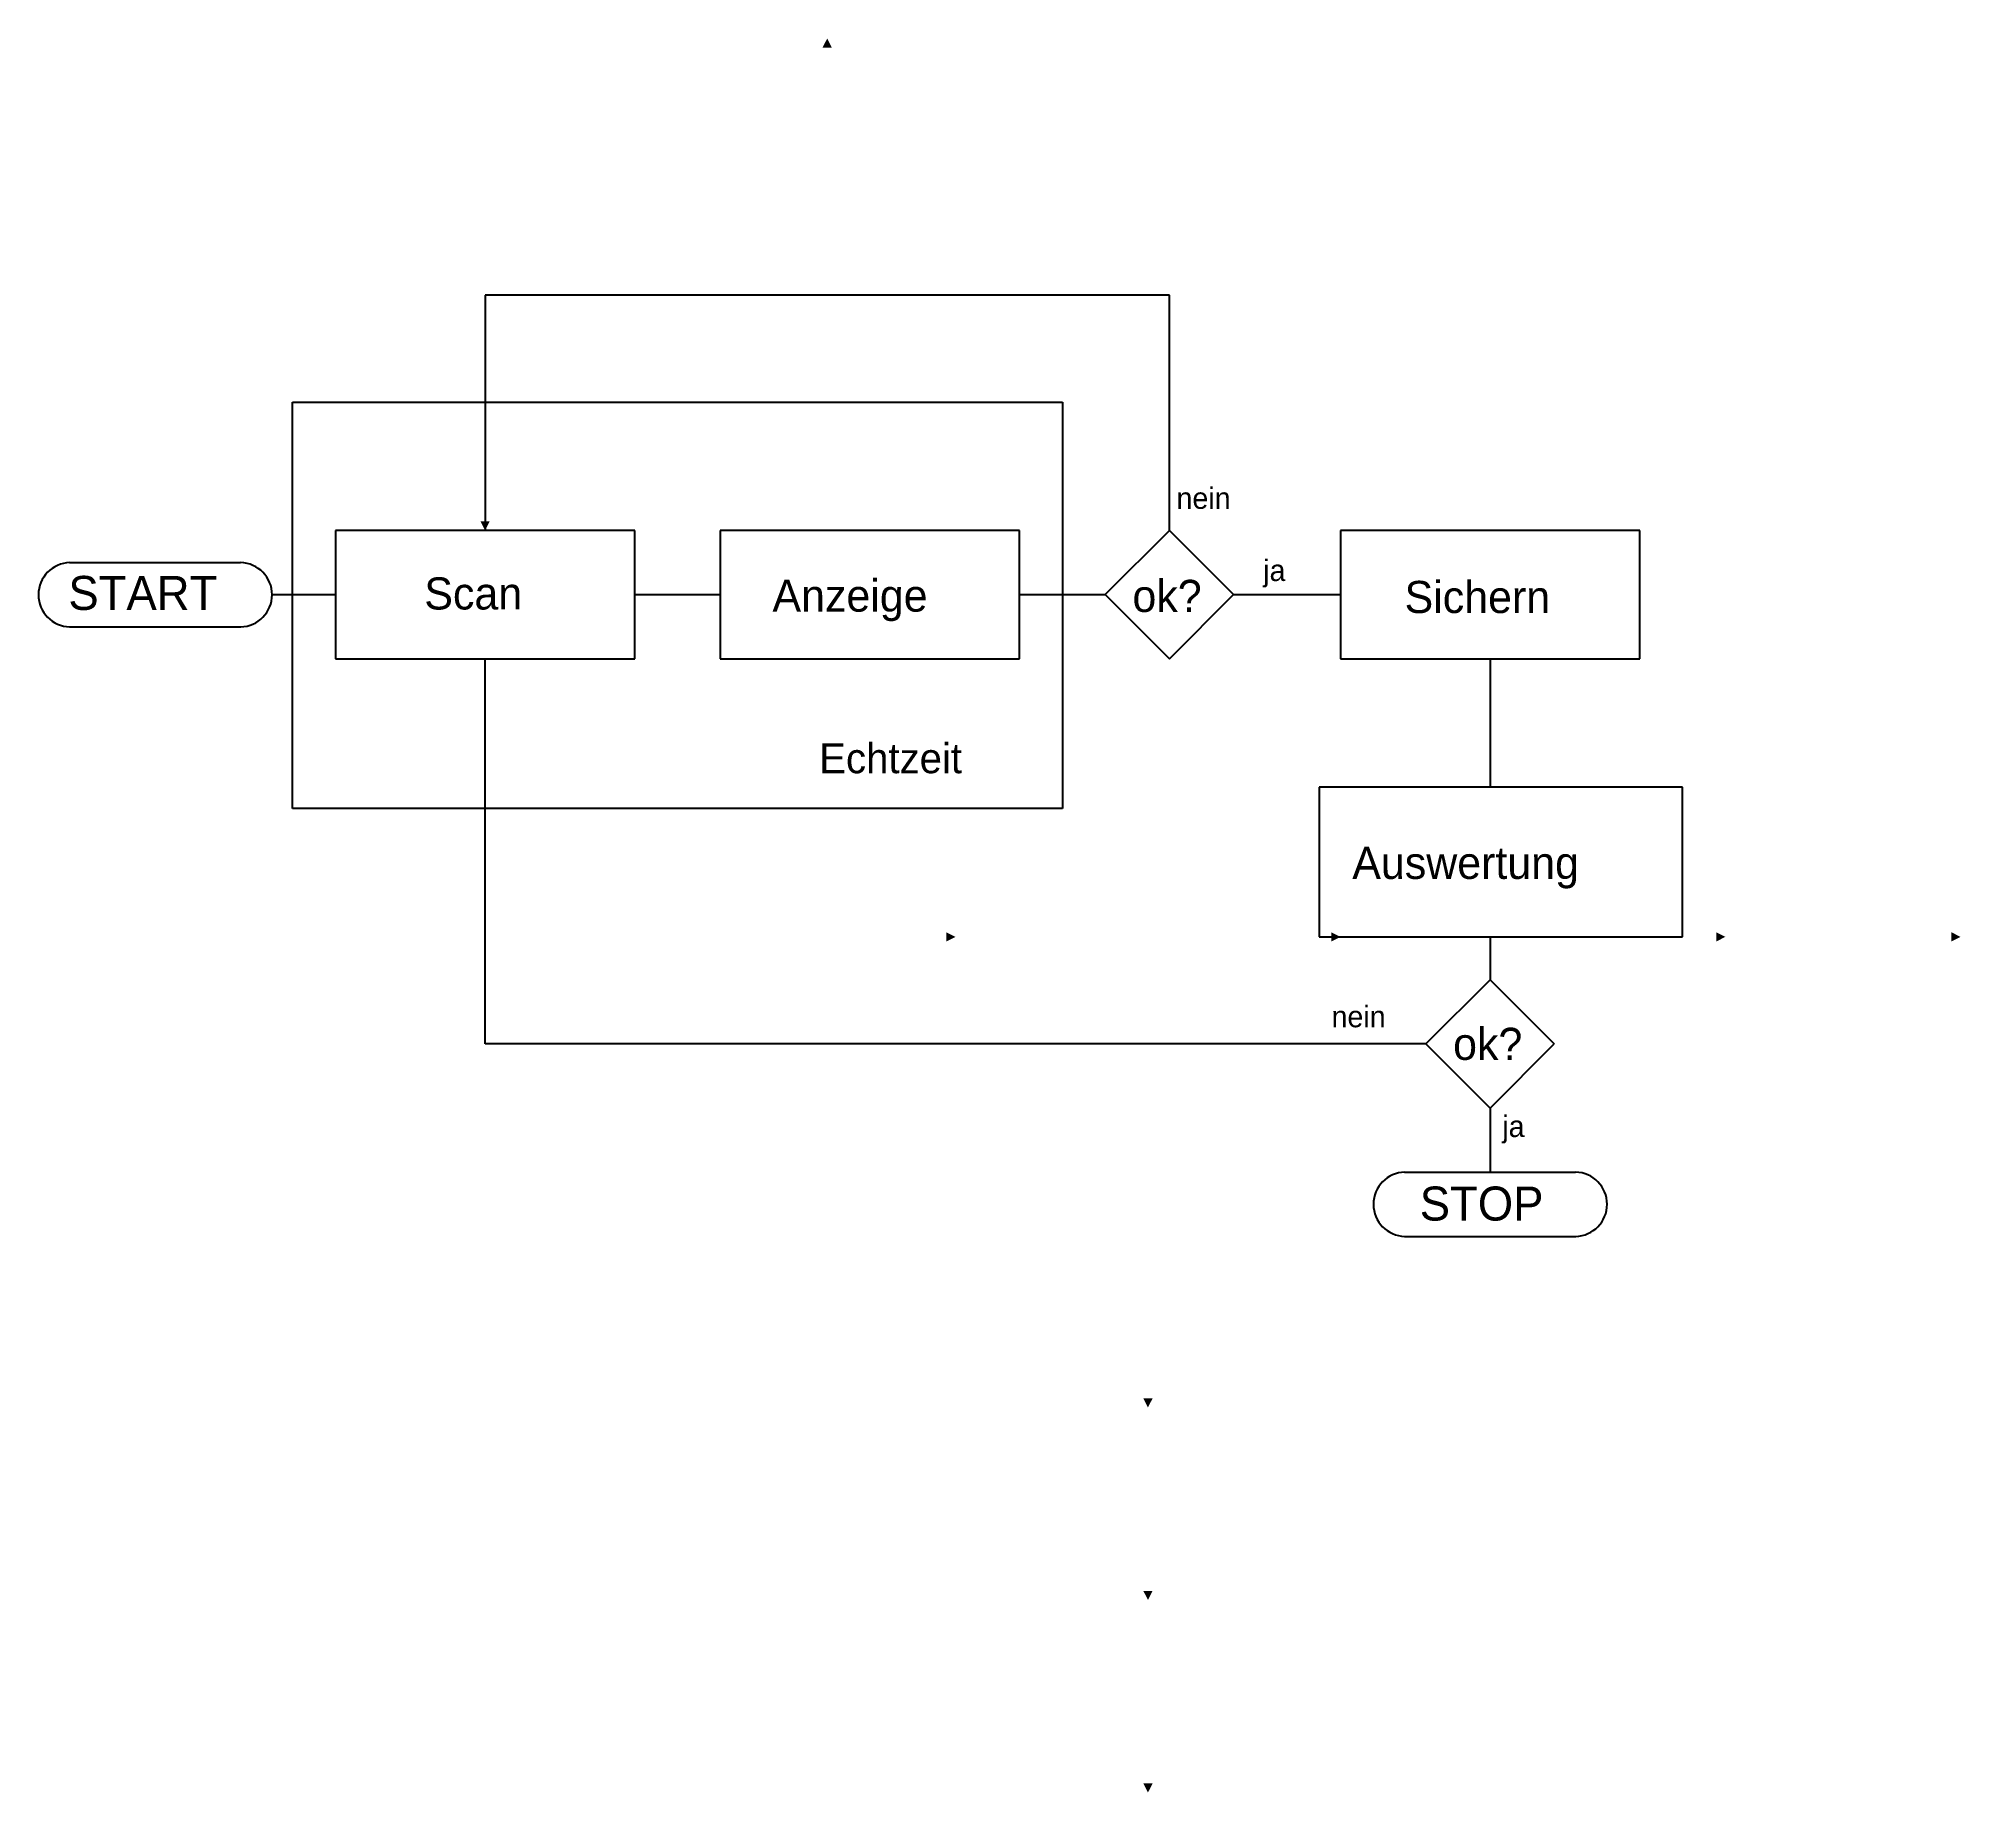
# Model space of a CAD drawing. Extents: x -1 to 17, y -4.8 to 11.6.
import ezdxf

# ---------------------------------------------------------------- set-up
doc = ezdxf.new("R2010")
doc.units = 0
doc.linetypes.add('DASHDOT', pattern=[0])
doc.layers.get('0').update_dxf_attribs({"linetype": 'CONTINUOUS'})
doc.layers.add('RT', color=7, linetype='DASHDOT')

# ---------------------------------------------------------------- blocks, each defined once
blk = doc.blocks.new('RECTANG')
at = {"color": 0}
for p, q in [((1, 1), (0, 1)), ((0, 1), (0, 0)), ((1, 0), (1, 1)), ((0, 0), (1, 0))]:
    blk.add_line(p, q, dxfattribs=at)
blk = doc.blocks.new('PF')
at = {"color": 0}
for points in [[(3.2, 5.8), (3.157, 5.715), (3.2, 5.715)], [(3.2, 5.8), (3.243, 5.715), (3.2, 5.715)]]:
    blk.add_solid(points, dxfattribs=at)

msp = doc.modelspace()

# ---------------------------------------------------------------- linework, layer by layer
at = {"color": 0}
for p, q in [((9.6, 9.2), (3.2, 9.2)), ((3.2, 9.2), (3.2, 7)), ((9.6, 7), (9.6, 9.2)), ((9, 6.4), (9.6, 7)), ((9.6, 7), (10.2, 6.4)), ((-0.686, 6.699), (0.914, 6.699)), ((1.2, 6.4), (1.8, 6.4)), ((4.6, 6.4), (5.4, 6.4)), ((8.2, 6.4), (9, 6.4)), ((9, 6.4), (9.6, 5.8)), ((9.6, 5.8), (10.2, 6.4)), ((10.2, 6.4), (11.2, 6.4)), ((-0.686, 6.099), (0.914, 6.099)), ((3.2, 2.2), (3.2, 5.8)), ((12.6, 5.8), (12.6, 4.6)), ((12.6, 3.2), (12.6, 2.8)), ((12, 2.2), (12.6, 2.8)), ((12.6, 2.8), (13.2, 2.2)), ((12, 2.2), (3.2, 2.2)), ((12, 2.2), (12.6, 1.6)), ((12.6, 1.6), (13.2, 2.2)), ((12.6, 1.6), (12.6, 1)), ((11.8, 1), (13.4, 1)), ((11.8, 0.4), (13.4, 0.4))]:
    msp.add_line(p, q, dxfattribs=at)
for centre, start, end in [((-0.677, 6.399), 91.2066, 268.7934), ((0.908, 6.399), 271.2066, 88.7934), ((11.809, 0.7), 91.2066, 268.7934), ((13.394, 0.7), 271.2066, 88.7934)]:
    msp.add_arc(centre, 0.3, start, end, dxfattribs=at)
for points in [[(3.2, 7), (3.157, 7.085), (3.2, 7.085)], [(3.2, 7), (3.243, 7.085), (3.2, 7.085)]]:
    msp.add_solid(points, dxfattribs=at)
at = {"layer": 'RT', "color": 0}
for p, q in [((1.4, 4.4), (1.4, 8.2)), ((1.4, 8.2), (8.6, 8.2)), ((8.6, 8.2), (8.6, 4.4)), ((8.6, 4.4), (1.4, 4.4))]:
    msp.add_line(p, q, dxfattribs=at)

# ---------------------------------------------------------------- block references
at = {"color": 0}
msp.add_blockref('PF', (3.2, 5.8), dxfattribs=at)
for p, xscale, yscale, zscale in [((1.8, 5.8), 2.8, 1.199999999999999, 2.8), ((5.4, 5.8), 2.8, 1.199999999999999, 2.8), ((11.2, 5.8), 2.8, 1.199999999999999, 2.8), ((11, 3.2), 3.4, 1.4, 3.4)]:
    msp.add_blockref('RECTANG', p, dxfattribs=dict(at, xscale=xscale, yscale=yscale, zscale=zscale))
for p, rotation in [((1.8, 6.4), 270), ((5.4, 6.4), 270), ((9, 6.4), 270), ((11.2, 6.4), 270), ((12.6, 4.6), 180), ((12.6, 2.8), 180), ((12.6, 1), 180)]:
    msp.add_blockref('PF', p, dxfattribs=dict(at, rotation=rotation))

# ---------------------------------------------------------------- texts
for s, height, p in [('nein', 0.2, (9.667, 7.202)), ('ja', 0.2, (10.478, 6.527)), ('START', 0.3178, (-0.697, 6.257)), ('Scan', 0.3002, (2.632, 6.261)), ('Anzeige', 0.3002, (5.888, 6.241)), ('ok?', 0.3002, (9.255, 6.238)), ('Sichern', 0.3002, (11.8, 6.228)), ('Auswertung', 0.3002, (11.311, 3.742)), ('nein', 0.2, (11.117, 2.355)), ('ok?', 0.3002, (12.254, 2.05)), ('ja', 0.2, (12.714, 1.329)), ('STOP', 0.3178, (11.942, 0.548))]:
    msp.add_text(s, height=height, dxfattribs=at).set_placement(p)
at = {"layer": 'RT', "color": 0}
msp.add_text('Echtzeit', height=0.2809, dxfattribs=at).set_placement((6.325, 4.73))

doc.saveas('drawing.dxf')
